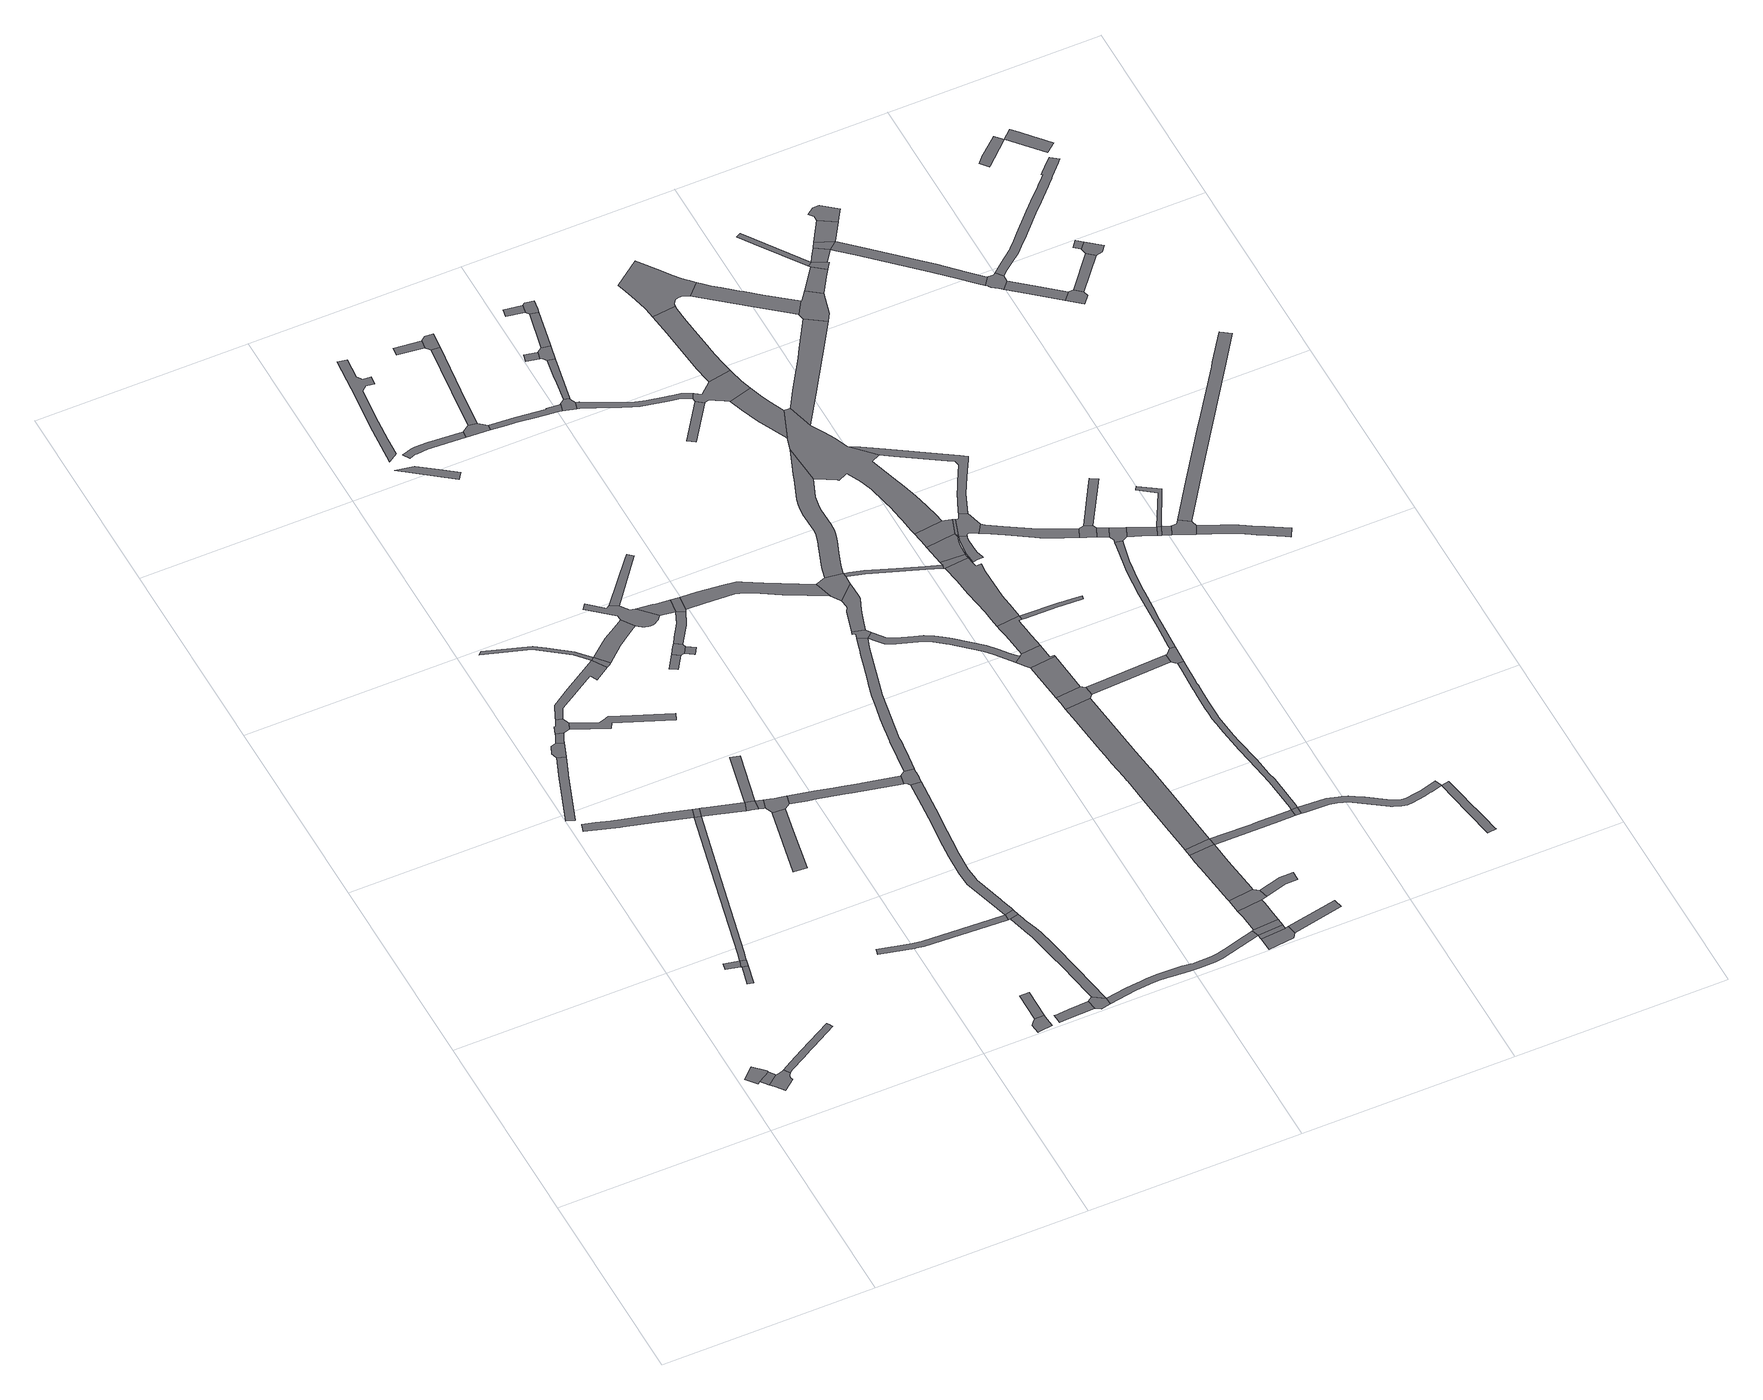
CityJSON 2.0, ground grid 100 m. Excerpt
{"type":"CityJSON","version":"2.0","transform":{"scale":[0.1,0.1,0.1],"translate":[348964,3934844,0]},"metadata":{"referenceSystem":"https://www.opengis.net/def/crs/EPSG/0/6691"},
"CityObjects":{
"road1":{"type":"Road","geometry":[{"type":"MultiSurface","lod":"1","boundaries":[[[0,1,2,3,4,5,6,7]]]}]},
"road2":{"type":"Road","attributes":{"RoadStructureAttribute.sectionType":"1"},"geometry":[{"type":"MultiSurface","lod":"1","boundaries":[[[8,9,1,0,10]]]}]},
"road3":{"type":"Road","geometry":[{"type":"MultiSurface","lod":"1","boundaries":[[[11,12,13,14,15,16,17,18,19,8,10]]]}]},
"road4":{"type":"Road","attributes":{"RoadStructureAttribute.sectionType":"1"},"geometry":[{"type":"MultiSurface","lod":"1","boundaries":[[[20,21,22,23,24,25,26,27,28,29,17,16]]]}]},
"road5":{"type":"Road","attributes":{"RoadStructureAttribute.sectionType":"1"},"geometry":[{"type":"MultiSurface","lod":"1","boundaries":[[[30,31,32,33]]]}]},
"road6":{"type":"Road","attributes":{"RoadStructureAttribute.sectionType":"1"},"geometry":[{"type":"MultiSurface","lod":"1","boundaries":[[[34,35,36,37]]]}]},
"road7":{"type":"Road","geometry":[{"type":"MultiSurface","lod":"1","boundaries":[[[38,33,32,34,37]]]}]},
"road8":{"type":"Road","attributes":{"RoadStructureAttribute.sectionType":"1"},"geometry":[{"type":"MultiSurface","lod":"1","boundaries":[[[39,40,41,42,43,44,45,46,47]]]}]},
"road9":{"type":"Road","attributes":{"RoadStructureAttribute.sectionType":"1"},"geometry":[{"type":"MultiSurface","lod":"1","boundaries":[[[48,49,33,38,50,51,52,53,54,55,56]]]}]},
"road10":{"type":"Road","attributes":{"RoadStructureAttribute.sectionType":"1"},"geometry":[{"type":"MultiSurface","lod":"1","boundaries":[[[57,58,59,60,61,62,63,64,65,66,67,68,69,70,71,72,73,74,56]]]}]},
"road11":{"type":"Road","geometry":[{"type":"MultiSurface","lod":"1","boundaries":[[[46,75,76,77,78,79,47]]]}]},
"road12":{"type":"Road","attributes":{"RoadStructureAttribute.sectionType":"1"},"geometry":[{"type":"MultiSurface","lod":"1","boundaries":[[[80,81,82,83,76,75]]]}]},
"road13":{"type":"Road","geometry":[{"type":"MultiSurface","lod":"1","boundaries":[[[84,85,86,87,82,81,88,89,90]]]}]},
"road14":{"type":"Road","geometry":[{"type":"MultiSurface","lod":"1","boundaries":[[[55,91,57,56]]]}]},
"road15":{"type":"Road","attributes":{"RoadStructureAttribute.sectionType":"1"},"geometry":[{"type":"MultiSurface","lod":"1","boundaries":[[[92,93,94,91,55,95,96,97,98]]]}]},
"road16":{"type":"Road","attributes":{"RoadStructureAttribute.sectionType":"1"},"geometry":[{"type":"MultiSurface","lod":"1","boundaries":[[[99,100,101,102,103,104,105,106,107,108,109]]]}]},
"road17":{"type":"Road","attributes":{"RoadStructureAttribute.sectionType":"1"},"geometry":[{"type":"MultiSurface","lod":"1","boundaries":[[[110,111,112,113,114,115,116,108,117,118,119,120,84,90]]]}]},
"road18":{"type":"Road","attributes":{"RoadStructureAttribute.sectionType":"1"},"geometry":[{"type":"MultiSurface","lod":"1","boundaries":[[[121,122,123,124,125,126,127,128,89,88]]]}]},
"road19":{"type":"Road","attributes":{"RoadStructureAttribute.sectionType":"1"},"geometry":[{"type":"MultiSurface","lod":"1","boundaries":[[[129,130,131,132,133]]]}]},
"road20":{"type":"Road","geometry":[{"type":"MultiSurface","lod":"1","boundaries":[[[97,134,135,136,137,98]]]}]},
"road21":{"type":"Road","geometry":[{"type":"MultiSurface","lod":"1","boundaries":[[[136,138,139,140,137]]]}]},
"road22":{"type":"Road","geometry":[{"type":"MultiSurface","lod":"1","boundaries":[[[141,142,143,144,145,146,147,148]]]}]},
"road23":{"type":"Road","attributes":{"RoadStructureAttribute.sectionType":"1"},"geometry":[{"type":"MultiSurface","lod":"1","boundaries":[[[149,150,98,137]]]}]},
"road24":{"type":"Road","attributes":{"RoadStructureAttribute.sectionType":"1"},"geometry":[{"type":"MultiSurface","lod":"1","boundaries":[[[151,152,153,154,155,156,157,158,159,160,161,162]]]}]},
"road25":{"type":"Road","attributes":{"RoadStructureAttribute.sectionType":"1"},"geometry":[{"type":"MultiSurface","lod":"1","boundaries":[[[132,163,164,165,166,167,168,169,140,139,170,133]]]}]},
"road26":{"type":"Road","attributes":{"RoadStructureAttribute.sectionType":"1"},"geometry":[{"type":"MultiSurface","lod":"1","boundaries":[[[171,172,145,144]]]}]},
"road27":{"type":"Road","geometry":[{"type":"MultiSurface","lod":"1","boundaries":[[[108,116,173,174,175,109]]]}]},
"road28":{"type":"Road","attributes":{"RoadStructureAttribute.sectionType":"1"},"geometry":[{"type":"MultiSurface","lod":"1","boundaries":[[[176,177,178,179,180,181,182,183]]]}]},
"road29":{"type":"Road","attributes":{"RoadStructureAttribute.sectionType":"1"},"geometry":[{"type":"MultiSurface","lod":"1","boundaries":[[[174,184,185,186,187,188,189,190,191,175]]]}]},
"road30":{"type":"Road","attributes":{"RoadStructureAttribute.sectionType":"1"},"geometry":[{"type":"MultiSurface","lod":"1","boundaries":[[[192,193,194,195,196]]]}]},
"road31":{"type":"Road","geometry":[{"type":"MultiSurface","lod":"1","boundaries":[[[197,198,199,176,183,200]]]}]},
"road32":{"type":"Road","attributes":{"RoadStructureAttribute.sectionType":"1"},"geometry":[{"type":"MultiSurface","lod":"1","boundaries":[[[201,202,203,204]]]}]},
"road33":{"type":"Road","geometry":[{"type":"MultiSurface","lod":"1","boundaries":[[[186,205,206,207,208,209,210,211,212,213,214,215,216,217,218,219,220,221,222,187]]]}]},
"road34":{"type":"Road","attributes":{"RoadStructureAttribute.sectionType":"1"},"geometry":[{"type":"MultiSurface","lod":"1","boundaries":[[[223,224,225,226,227,228,164,163,229,230,231,232,233,234,235]]]}]},
"road35":{"type":"Road","attributes":{"RoadStructureAttribute.sectionType":"1"},"geometry":[{"type":"MultiSurface","lod":"1","boundaries":[[[198,236,237,238,239,240,241,242,243,244,245,246,247,248,249,250,251,252,253,254,255,199]]]}]},
"road36":{"type":"Road","geometry":[{"type":"MultiSurface","lod":"1","boundaries":[[[256,257,258,259,260,261,262,263,264,265,266,267,268,269,270,271]]]}]},
"road37":{"type":"Road","geometry":[{"type":"MultiSurface","lod":"1","boundaries":[[[203,272,273,274,275,276,204]]]}]},
"road38":{"type":"Road","geometry":[{"type":"MultiSurface","lod":"1","boundaries":[[[161,248,247,277,162]]]}]},
"road39":{"type":"Road","attributes":{"RoadStructureAttribute.sectionType":"1"},"geometry":[{"type":"MultiSurface","lod":"1","boundaries":[[[278,279,280,273,272]]]}]},
"road40":{"type":"Road","attributes":{"RoadStructureAttribute.sectionType":"1"},"geometry":[{"type":"MultiSurface","lod":"1","boundaries":[[[281,282,283,284,285,286,287,288,289,290,291,292,293,294,295]]]}]},
"road41":{"type":"Road","attributes":{"RoadStructureAttribute.sectionType":"1"},"geometry":[{"type":"MultiSurface","lod":"1","boundaries":[[[296,297,298,215,214,299]]]}]},
"road42":{"type":"Road","attributes":{"RoadStructureAttribute.sectionType":"1"},"geometry":[{"type":"MultiSurface","lod":"1","boundaries":[[[300,301,275,274,302,303,304,305,299]]]}]},
"road43":{"type":"Road","attributes":{"RoadStructureAttribute.sectionType":"1"},"geometry":[{"type":"MultiSurface","lod":"1","boundaries":[[[306,307,308,309,310,311,312,313,314,315,162,277,316,317,318,319,320,321,322,323,324,325,326,327,328,329]]]}]},
"road44":{"type":"Road","attributes":{"RoadStructureAttribute.sectionType":"1"},"geometry":[{"type":"MultiSurface","lod":"1","boundaries":[[[217,330,331,332,333,218]]]}]},
"road45":{"type":"Road","geometry":[{"type":"MultiSurface","lod":"1","boundaries":[[[296,299,305,334,335]]]}]},
"road46":{"type":"Road","geometry":[{"type":"MultiSurface","lod":"1","boundaries":[[[234,336,306,329,337,338,339,340,341,342,343,235]]]}]},
"road47":{"type":"Road","geometry":[{"type":"MultiSurface","lod":"1","boundaries":[[[344,345,346,347,281,295]]]}]},
"road48":{"type":"Road","attributes":{"RoadStructureAttribute.sectionType":"1"},"geometry":[{"type":"MultiSurface","lod":"1","boundaries":[[[348,349,350,351,347,346,352,353]]]}]},
"road49":{"type":"Road","attributes":{"RoadStructureAttribute.sectionType":"1"},"geometry":[{"type":"MultiSurface","lod":"1","boundaries":[[[354,355,356,357]]]}]},
"road50":{"type":"Road","attributes":{"RoadStructureAttribute.sectionType":"1"},"geometry":[{"type":"MultiSurface","lod":"1","boundaries":[[[358,359,360,361,362,363,364,365,366,367,368,369,370,371,372,373,374,375,376,377,198,197,378,379,380,381,382,383,384,385,386,387,388,359,389,390]]]}]},
"road51":{"type":"Road","geometry":[{"type":"MultiSurface","lod":"1","boundaries":[[[348,353,391,392,354,357]]]}]},
"road52":{"type":"Road","attributes":{"RoadStructureAttribute.sectionType":"1"},"geometry":[{"type":"MultiSurface","lod":"1","boundaries":[[[344,393,394,395,396,397,398,399,400,401,402,403,404,405,406,407,345]]]}]},
"road53":{"type":"Road","attributes":{"RoadStructureAttribute.sectionType":"1"},"geometry":[{"type":"MultiSurface","lod":"1","boundaries":[[[408,409,410,411,412,413,335,334,414,415,416,417,418,419,420,421,422]]]}]},
"road54":{"type":"Road","geometry":[{"type":"MultiSurface","lod":"1","boundaries":[[[423,424,401,400,425,426,427,428]]]}]},
"road55":{"type":"Road","geometry":[{"type":"MultiSurface","lod":"1","boundaries":[[[429,430,431,432,433,434,435]]]}]},
"road56":{"type":"Road","attributes":{"RoadStructureAttribute.sectionType":"1"},"geometry":[{"type":"MultiSurface","lod":"1","boundaries":[[[436,437,438,439,440,441,423,428]]]}]},
"road57":{"type":"Road","attributes":{"RoadStructureAttribute.sectionType":"1"},"geometry":[{"type":"MultiSurface","lod":"1","boundaries":[[[442,443,444,445]]]}]},
"road58":{"type":"Road","attributes":{"RoadStructureAttribute.sectionType":"1"},"geometry":[{"type":"MultiSurface","lod":"1","boundaries":[[[432,446,447,448,449,450,451,452,453,454,455,456,457,458,459,460,461,343,342,462,463,464,465,466,467,468,469,433,470,471,472,473,474,475,476,477,478,479,480,481,482,483,484,485,486,487,488,489,490,491,492,493,434,433]]]}]},
"road59":{"type":"Road","attributes":{"RoadStructureAttribute.sectionType":"1"},"geometry":[{"type":"MultiSurface","lod":"1","boundaries":[[[494,495,496,497,498,499,500,501,502,503,429,435]]]}]},
"road60":{"type":"Road","geometry":[{"type":"MultiSurface","lod":"1","boundaries":[[[504,505,422,421,506,507,500,499,508,509,510]]]}]},
"road61":{"type":"Road","geometry":[{"type":"MultiSurface","lod":"1","boundaries":[[[511,390,389,512,513,514,515]]]}]},
"road62":{"type":"Road","geometry":[{"type":"MultiSurface","lod":"1","boundaries":[[[516,445,444,517,439,438,518]]]}]},
"road63":{"type":"Road","geometry":[{"type":"MultiSurface","lod":"1","boundaries":[[[360,359,358,519,520]]]}]},
"road64":{"type":"Road","attributes":{"function":"3","RoadStructureAttribute.sectionType":"1"},"geometry":[{"type":"MultiSurface","lod":"1","boundaries":[[[519,521,522,523,524,525,526,520]]]}]},
"road65":{"type":"Road","geometry":[{"type":"MultiSurface","lod":"1","boundaries":[[[525,524,527,528,529,530]]]}]},
"road66":{"type":"Road","attributes":{"RoadStructureAttribute.sectionType":"1"},"geometry":[{"type":"MultiSurface","lod":"1","boundaries":[[[531,532,533,534]]]}]},
"road67":{"type":"Road","attributes":{"RoadStructureAttribute.sectionType":"1"},"geometry":[{"type":"MultiSurface","lod":"1","boundaries":[[[535,536,537,516,518]]]}]},
"road68":{"type":"Road","attributes":{"function":"3","RoadStructureAttribute.sectionType":"1"},"geometry":[{"type":"MultiSurface","lod":"1","boundaries":[[[529,538,539,540,541,542,543,544,530]]]}]},
"road69":{"type":"Road","attributes":{"RoadStructureAttribute.sectionType":"1"},"geometry":[{"type":"MultiSurface","lod":"1","boundaries":[[[545,546,547,548,549,550,551,552,553,554,555,556,557,558,559,560,426,425,561,562,563,564,565,566,567,568,569,570,571,572,573,574]]]}]},
"road70":{"type":"Road","geometry":[{"type":"MultiSurface","lod":"1","boundaries":[[[540,575,576,541]]]}]},
"road71":{"type":"Road","geometry":[{"type":"MultiSurface","lod":"1","boundaries":[[[536,577,578,579,531,534,537]]]}]},
"road72":{"type":"Road","attributes":{"RoadStructureAttribute.sectionType":"1"},"geometry":[{"type":"MultiSurface","lod":"1","boundaries":[[[580,581,582,583,584,585,586,587,588,589,590,591,592,593,594,595,596,597,505,504,598,599,600,601,602,603,604,605,606,607,608,609,610,611]]]}]},
"road73":{"type":"Road","attributes":{"RoadStructureAttribute.sectionType":"1"},"geometry":[{"type":"MultiSurface","lod":"1","boundaries":[[[612,613,511,515]]]}]},
"road74":{"type":"Road","attributes":{"function":"3","RoadStructureAttribute.sectionType":"1"},"geometry":[{"type":"MultiSurface","lod":"1","boundaries":[[[614,615,616,617,618,619,620,621,622,623,624,625,626,627,628,629,630,631,632,633,634,576,575]]]}]},
"road75":{"type":"Road","attributes":{"RoadStructureAttribute.sectionType":"1"},"geometry":[{"type":"MultiSurface","lod":"1","boundaries":[[[635,636,637,638]]]}]},
"road76":{"type":"Road","attributes":{"RoadStructureAttribute.sectionType":"1"},"geometry":[{"type":"MultiSurface","lod":"1","boundaries":[[[527,639,640,641,642,528]]]}]},
"road77":{"type":"Road","attributes":{"RoadStructureAttribute.sectionType":"1"},"geometry":[{"type":"MultiSurface","lod":"1","boundaries":[[[643,644,645,646,647,648,649,650,651,652,653,504,510]]]}]},
"road78":{"type":"Road","geometry":[{"type":"MultiSurface","lod":"1","boundaries":[[[654,622,621,655,656,657,658,659,660,661]]]}]},
"road79":{"type":"Road","attributes":{"function":"3","RoadStructureAttribute.sectionType":"1"},"geometry":[{"type":"MultiSurface","lod":"1","boundaries":[[[662,661,660,663]]]}]},
"road80":{"type":"Road","geometry":[{"type":"MultiSurface","lod":"1","boundaries":[[[664,665,666,667,480,479,668,669,662,663]]]}]},
"road81":{"type":"Road","attributes":{"RoadStructureAttribute.sectionType":"1"},"geometry":[{"type":"MultiSurface","lod":"1","boundaries":[[[670,671,672,673,674,675,575,540,676,677,678,679,680,681]]]}]},
"road82":{"type":"Road","geometry":[{"type":"MultiSurface","lod":"1","boundaries":[[[682,683,684,667,666,685,686,687,688,689,690]]]}]},
"road83":{"type":"Road","geometry":[{"type":"MultiSurface","lod":"1","boundaries":[[[637,691,692,693,694,695,696,697,698,699,700,701,702,545,574,638]]]}]},
"road84":{"type":"Road","attributes":{"function":"3","RoadStructureAttribute.sectionType":"1"},"geometry":[{"type":"MultiSurface","lod":"1","boundaries":[[[703,704,705,706,707,682,690,708,709,710,711,712,713,714,715]]]}]},
"road85":{"type":"Road","geometry":[{"type":"MultiSurface","lod":"1","boundaries":[[[716,717,718,696,695,719,720,721]]]}]},
"road86":{"type":"Road","geometry":[{"type":"MultiSurface","lod":"1","boundaries":[[[722,723,724,648,647,703,715]]]}]},
"road87":{"type":"Road","attributes":{"function":"3","RoadStructureAttribute.sectionType":"1"},"geometry":[{"type":"MultiSurface","lod":"1","boundaries":[[[723,725,726,727,728,729,724]]]}]},
"road88":{"type":"Road","attributes":{"function":"3","RoadStructureAttribute.sectionType":"1"},"geometry":[{"type":"MultiSurface","lod":"1","boundaries":[[[730,731,732,733,700,699,734,735,736,737,738,739,740,741,742]]]}]},
"road89":{"type":"Road","geometry":[{"type":"MultiSurface","lod":"1","boundaries":[[[610,743,744,745,746,747,748,749,750,751,752,753,754,755,756,757,758,759,760,761,762,763,764,765,766,767,768,769,770,771,716,721,611]]]}]},
"road90":{"type":"Road","geometry":[{"type":"MultiSurface","lod":"1","boundaries":[[[728,772,757,756,773,774,729]]]}]},
"road91":{"type":"Road","geometry":[{"type":"MultiSurface","lod":"1","boundaries":[[[775,776,681,680]]]}]},
"road92":{"type":"Road","attributes":{"RoadStructureAttribute.sectionType":"1"},"geometry":[{"type":"MultiSurface","lod":"1","boundaries":[[[777,657,656,778,779,780]]]}]},
"road93":{"type":"Road","geometry":[{"type":"MultiSurface","lod":"1","boundaries":[[[781,782,783,784,785,786,787,788,789,790,791,792,793]]]}]},
"road94":{"type":"Road","attributes":{"RoadStructureAttribute.sectionType":"1"},"geometry":[{"type":"MultiSurface","lod":"1","boundaries":[[[794,795,796,797,798,799,800,801,802,690,689]]]}]},
"road95":{"type":"Road","geometry":[{"type":"MultiSurface","lod":"1","boundaries":[[[803,804,772,728,805]]]}]},
"road96":{"type":"Road","geometry":[{"type":"MultiSurface","lod":"1","boundaries":[[[741,806,807,808,809,810,811,812,813,814,815,816,817,818,819,820,821,822,823,824,825,826,827,742]]]}]},
"road97":{"type":"Road","geometry":[{"type":"MultiSurface","lod":"1","boundaries":[[[781,793,828,829,830,831,832,833,834,835,836,837,838,803,805]]]}]},
"road98":{"type":"Road","attributes":{"RoadStructureAttribute.sectionType":"1"},"geometry":[{"type":"MultiSurface","lod":"1","boundaries":[[[839,840,841,842,843,844,845,846,847,848,849,850,851,852,681,776,853,854,855,856,857,858,859,860,861,862,863,864,865,866,867,868,869,870,871]]]}]},
"road99":{"type":"Road","attributes":{"RoadStructureAttribute.sectionType":"1"},"geometry":[{"type":"MultiSurface","lod":"1","boundaries":[[[835,872,873,874,875,876,877,878,879,767,766,880,881,882,883,884,885,886,887,888,836]]]}]},
"road100":{"type":"Road","attributes":{"RoadStructureAttribute.sectionType":"1"},"geometry":[{"type":"MultiSurface","lod":"1","boundaries":[[[889,890,891,892,893,894,771,770,895,896,897]]]}]},
"road101":{"type":"Road","geometry":[{"type":"MultiSurface","lod":"1","boundaries":[[[779,871,870,898,899,900,780]]]}]},
"road102":{"type":"Road","attributes":{"RoadStructureAttribute.sectionType":"1"},"geometry":[{"type":"MultiSurface","lod":"1","boundaries":[[[901,902,903,904,905,906,834,833,907,908,909,910,911,912,913,914,915]]]}]},
"road103":{"type":"Road","attributes":{"RoadStructureAttribute.sectionType":"1"},"geometry":[{"type":"MultiSurface","lod":"1","boundaries":[[[916,917,918,919,920,921,922,923,924,925,926,927,928,776,775,929,930,931,932,933,934,935,936,937,938,939,940,941,942,943,944,945,946,947,948,949,950,951,952,953,954,942,955]]]}]},
"road104":{"type":"Road","attributes":{"RoadStructureAttribute.sectionType":"1"},"geometry":[{"type":"MultiSurface","lod":"1","boundaries":[[[812,956,957,958,959,960,961,962,963,964,965,966,967,968,813]]]}]},
"road105":{"type":"Road","attributes":{"RoadStructureAttribute.sectionType":"1"},"geometry":[{"type":"MultiSurface","lod":"1","boundaries":[[[969,970,971,972,973,974,975,976,977,978,899,898,979,980,981,982,983,984,985,986,987,988,989,990,991]]]}]},
"road106":{"type":"Road","geometry":[{"type":"MultiSurface","lod":"1","boundaries":[[[992,993,915,914,994,995,996]]]}]},
"road107":{"type":"Road","geometry":[{"type":"MultiSurface","lod":"1","boundaries":[[[997,998,999,1000,1001,961,960,889,897]]]}]},
"road108":{"type":"Road","attributes":{"RoadStructureAttribute.sectionType":"1"},"geometry":[{"type":"MultiSurface","lod":"1","boundaries":[[[995,1002,1003,996]]]}]},
"road109":{"type":"Road","geometry":[{"type":"MultiSurface","lod":"1","boundaries":[[[990,1004,1005,1003,1002,1006,991]]]}]},
"road110":{"type":"Road","attributes":{"RoadStructureAttribute.sectionType":"1"},"geometry":[{"type":"MultiSurface","lod":"1","boundaries":[[[1007,1008,1009,1010,1011,1012]]]}]},
"road111":{"type":"Road","attributes":{"RoadStructureAttribute.sectionType":"1"},"geometry":[{"type":"MultiSurface","lod":"1","boundaries":[[[1013,1014,1015,993,992]]]}]},
"road112":{"type":"Road","attributes":{"RoadStructureAttribute.sectionType":"1"},"geometry":[{"type":"MultiSurface","lod":"1","boundaries":[[[1016,1017,1018,999,998,1019,1020,1021]]]}]},
"road113":{"type":"Road","attributes":{"RoadStructureAttribute.sectionType":"1"},"geometry":[{"type":"MultiSurface","lod":"1","boundaries":[[[1022,1005,1004,1023,1024]]]}]},
"road114":{"type":"Road","geometry":[{"type":"MultiSurface","lod":"1","boundaries":[[[1011,1016,1021,1025,1026,1012]]]}]},
"road115":{"type":"Road","geometry":[{"type":"MultiSurface","lod":"1","boundaries":[[[1027,1028,1022,1024]]]}]},
"road116":{"type":"Road","attributes":{"RoadStructureAttribute.sectionType":"1"},"geometry":[{"type":"MultiSurface","lod":"1","boundaries":[[[1027,1029,1030,1031,1028]]]}]},
"road117":{"type":"Road","geometry":[{"type":"MultiSurface","lod":"1","boundaries":[[[1032,1033,1034,1035]]]}]},
"road118":{"type":"Road","geometry":[{"type":"MultiSurface","lod":"1","boundaries":[[[1036,1037,1031,1030,1038,1039,1040]]]}]},
"road119":{"type":"Road","attributes":{"RoadStructureAttribute.sectionType":"1"},"geometry":[{"type":"MultiSurface","lod":"1","boundaries":[[[1041,1042,1043,1044,1022,1028]]]}]},
"road120":{"type":"Road","attributes":{"RoadStructureAttribute.sectionType":"1"},"geometry":[{"type":"MultiSurface","lod":"1","boundaries":[[[1045,1046,1032,1035]]]}]},
"road121":{"type":"Road","geometry":[{"type":"MultiSurface","lod":"1","boundaries":[[[1047,1048,1049,1050,1046,1045,1051,1052]]]}]},
"road122":{"type":"Road","attributes":{"RoadStructureAttribute.sectionType":"1"},"geometry":[{"type":"MultiSurface","lod":"1","boundaries":[[[1026,1034,1053,1054,1055,1056,1057,1058,1059,1060,1061,1062,1063,1064,1065,1066,1035,1034,1033,1067,1012]]]}]},
"road123":{"type":"Road","attributes":{"RoadStructureAttribute.sectionType":"1"},"geometry":[{"type":"MultiSurface","lod":"1","boundaries":[[[1068,1069,1070,1071,1072,1073,1074,1075,1039,1038,1076,1077,1078,1079,1080,1081,1082,1083,1084,1085,1086,1087]]]}]},
"road124":{"type":"Road","geometry":[{"type":"MultiSurface","lod":"1","boundaries":[[[1088,1089,1090,1091,1060,1059,1092,1093,1094,1095,1096]]]}]},
"road125":{"type":"Road","attributes":{"RoadStructureAttribute.sectionType":"1"},"geometry":[{"type":"MultiSurface","lod":"1","boundaries":[[[1040,1097,1098,1099,1100,1101,1102,1103,1104,1105,1106,1107,1108,1109,1036]]]}]},
"road126":{"type":"Road","attributes":{"RoadStructureAttribute.sectionType":"1"},"geometry":[{"type":"MultiSurface","lod":"1","boundaries":[[[1110,1111,1112,1113,1114,1115,1088,1096]]]}]},
"road127":{"type":"Road","geometry":[{"type":"MultiSurface","lod":"1","boundaries":[[[1112,1116,1117,1118,1119,1113]]]}]},
"road128":{"type":"Road","attributes":{"RoadStructureAttribute.sectionType":"1"},"geometry":[{"type":"MultiSurface","lod":"1","boundaries":[[[1119,1118,1120,1121]]]}]},
"road129":{"type":"Road","attributes":{"RoadStructureAttribute.sectionType":"1"},"geometry":[{"type":"MultiSurface","lod":"1","boundaries":[[[1122,1123,1124,1125,1126,1127,1128,1129,1130,1131,1132,1133,1134,1135,1136,1137,1138,1139,1090,1089,1140,1141,1142,1143,1144,1145,1146,1147,1148,1149,1150,1151,1152,1153,1154,1155]]]}]},
"road130":{"type":"Road","geometry":[{"type":"MultiSurface","lod":"1","boundaries":[[[1156,1157,1158,1159]]]}]},
"road131":{"type":"Road","geometry":[{"type":"MultiSurface","lod":"1","boundaries":[[[1120,1160,1161,1159,1158,1121]]]}]},
"road132":{"type":"Road","attributes":{"RoadStructureAttribute.sectionType":"1"},"geometry":[{"type":"MultiSurface","lod":"1","boundaries":[[[1162,1163,1164,1165,1166,1167,1168,1169,1170,1171,1172,1173,1174,1175,1176,1177,1178,1179,1180,1181,1182,1173]]]}]}
},
"vertices":[
[83,272,0],[139,305,0],[136,311,0],[132,316,0],[87,362,0],[31,310,0],[70,263,0],[82,272,0],
[159,277,0],[153,284,0],[109,238,0],
[130,212,0],[158,177,0],[212,220,0],[208,231,0],[210,245,0],[218,259,0],[202,287,0],[191,281,0],[170,276,0],
[235,271,0],[307,312,0],[355,340,0],[372,349,0],[496,420,0],[487,435,0],[481,446,0],[316,353,0],[244,312,0],[221,298,0],
[239,943,0],[232,910,0],[297,894,0],[308,926,0],
[303,892,0],[280,796,0],[306,787,0],[329,886,0],
[337,919,0],
[119,2286,0],[92,2216,0],[86,2197,0],[3,1966,0],[40,1953,0],[128,2198,0],[130,2203,0],[165,2293,0],[127,2307,0],
[428,1441,0],[319,968,0],[338,926,0],[347,967,0],[375,1085,0],[417,1266,0],[477,1528,0],[526,1739,0],[499,1747,0],
[511,1791,0],[397,1823,0],[394,1824,0],[384,1827,0],[334,1840,0],[313,1845,0],[204,1874,0],[193,1877,0],[187,1879,0],[176,1883,0],[113,1902,0],[54,1920,0],[42,1881,0],[194,1833,0],[204,1830,0],[338,1792,0],[372,1783,0],[403,1774,0],
[194,2370,0],[161,2383,0],[158,2381,0],[135,2375,0],[117,2335,0],
[199,2384,0],[216,2420,0],[182,2433,0],[178,2420,0],
[218,2503,0],[207,2477,0],[203,2468,0],[196,2470,0],[245,2429,0],[260,2462,0],[249,2495,0],
[538,1783,0],
[569,1774,0],[550,1780,0],[546,1781,0],[541,1734,0],[674,1695,0],[711,1683,0],[725,1729,0],
[482,2794,0],[462,2815,0],[364,2889,0],[316,2923,0],[108,2991,0],[93,2977,0],[308,2907,0],[450,2801,0],[465,2786,0],[504,2740,0],[518,2752,0],
[275,2548,0],[369,2607,0],[403,2628,0],[459,2663,0],[476,2633,0],[477,2631,0],[546,2676,0],[380,2663,0],[341,2639,0],[250,2578,0],[223,2517,0],
[407,2356,0],[423,2384,0],[675,2279,0],[689,2313,0],[521,2383,0],[425,2423,0],[400,2415,0],[379,2408,0],
[736,1284,0],[798,1279,0],[839,1494,0],[863,1620,0],[803,1625,0],
[722,1680,0],[732,1678,0],[763,1669,0],[768,1717,0],
[784,1664,0],[790,1662,0],[803,1707,0],
[1265,9,0],[1329,18,0],[1324,61,0],[1324,84,0],[1279,84,0],[1270,75,0],[1252,54,0],[1258,8,0],
[827,1977,0],[783,1987,0],
[1365,673,0],[1045,689,0],[1015,694,0],[1008,696,0],[854,732,0],[847,703,0],[1004,666,0],[1009,665,0],[1042,659,0],[1333,645,0],[1428,640,0],[1429,670,0],
[892,1640,0],[901,1684,0],[870,1691,0],[851,1695,0],[836,1698,0],[831,1700,0],[817,1703,0],[804,1631,0],
[1324,228,0],[1279,228,0],
[558,2684,0],[569,2693,0],[519,2751,0],
[1525,73,0],[1431,67,0],[1365,64,0],[1361,64,0],[1364,18,0],[1377,19,0],[1387,20,0],[1533,26,0],
[648,2761,0],[718,2811,0],[755,2837,0],[715,2895,0],[671,2867,0],[611,2829,0],[591,2814,0],[567,2794,0],
[458,3915,0],[482,3947,0],[419,3992,0],[322,4063,0],[237,4078,0],
[1603,20,0],[1601,56,0],[1549,89,0],[1558,9,0],
[776,2555,0],[809,2533,0],[854,2601,0],[821,2623,0],
[779,2819,0],[791,2812,0],[804,2809,0],[813,2808,0],[827,2809,0],[836,2812,0],[847,2819,0],[857,2826,0],[865,2835,0],[874,2846,0],[801,2923,0],[775,2929,0],[745,2970,0],[709,2990,0],[691,2980,0],[619,3042,0],[600,3019,0],[714,2921,0],
[1219,1612,0],[1211,1614,0],[1133,1632,0],[1099,1640,0],[1084,1643,0],[1018,1658,0],[968,1622,0],[987,1618,0],[994,1616,0],[1127,1587,0],[1156,1580,0],[1373,1530,0],[1383,1575,0],
[1566,263,0],[1538,426,0],[1537,433,0],[1534,447,0],[1533,453,0],[1523,501,0],[1520,514,0],[1512,547,0],[1491,609,0],[1487,619,0],[1486,622,0],[1479,650,0],[1438,639,0],[1440,634,0],[1440,633,0],[1468,534,0],[1475,503,0],[1494,403,0],[1519,272,0],[1524,239,0],
[284,4161,0],[289,4252,0],[296,4359,0],[307,4461,0],[315,4546,0],[340,4566,0],[379,4561,0],[382,4601,0],[344,4605,0],[325,4630,0],[336,4734,0],[292,4741,0],[277,4580,0],[266,4471,0],[253,4322,0],[239,4131,0],
[871,2604,0],[893,2638,0],[889,2654,0],[856,2676,0],[844,2659,0],
[1471,681,0],
[908,2581,0],[910,2580,0],[932,2614,0],
[592,4149,0],[431,4162,0],[374,4161,0],[353,4160,0],[307,4145,0],[326,4113,0],[355,4123,0],[363,4123,0],[418,4127,0],[427,4127,0],[441,4127,0],[456,4126,0],[507,4123,0],[529,4122,0],[589,4118,0],
[952,2905,0],[890,2912,0],[877,2915,0],[944,2832,0],
[919,2774,0],[875,2706,0],[908,2684,0],[949,2746,0],[955,2755,0],[981,2816,0],
[1399,1512,0],[1389,1389,0],[1382,1309,0],[1368,1143,0],[1362,1075,0],[1361,1042,0],[1358,987,0],[1357,974,0],[1362,898,0],[1415,717,0],[1467,698,0],[1464,706,0],[1452,749,0],[1450,757,0],[1408,903,0],[1408,908,0],[1403,973,0],[1407,1071,0],[1410,1096,0],[1419,1207,0],[1420,1222,0],[1427,1296,0],[1442,1474,0],[1445,1508,0],
[923,3192,0],[928,3198,0],[902,3218,0],[888,3202,0],
[987,2828,0],[995,2901,0],
[1387,1527,0],[1446,1518,0],[1449,1546,0],[1449,1550,0],[1450,1561,0],[1450,1570,0],[1452,1587,0],[1407,1592,0],
[699,4109,0],[702,4136,0],[666,4168,0],[627,4173,0],
[677,4630,0],[664,4512,0],[649,4377,0],[643,4319,0],[688,4368,0],[717,4626,0],
[663,4693,0],[538,4707,0],[534,4668,0],[658,4653,0],
[2452,105,0],[2333,95,0],[2323,130,0],[2281,119,0],[2267,115,0],[2176,89,0],[2170,88,0],[2156,85,0],[2136,80,0],[2104,75,0],[2024,73,0],[2019,73,0],[2006,75,0],[1981,79,0],[1970,80,0],[1853,85,0],[1805,83,0],[1780,80,0],[1729,75,0],[1702,71,0],[1732,41,0],[1804,48,0],[1851,49,0],[1903,46,0],[1906,45,0],[1990,40,0],[2017,39,0],[2025,39,0],[2030,39,0],[2106,38,0],[2143,45,0],[2335,72,0],[2454,82,0],
[726,4707,0],[686,4711,0],
[773,4103,0],[833,4098,0],[834,4098,0],[890,4091,0],[959,4082,0],[973,4080,0],[1007,4077,0],[1019,4073,0],[1029,4109,0],[1015,4111,0],[966,4116,0],[965,4111,0],[961,4112,0],[835,4126,0],[825,4127,0],
[1348,2821,0],[1268,2866,0],[1248,2875,0],[1193,2883,0],[1075,2897,0],[1003,2900,0],[1074,2825,0],[1211,2816,0],[1233,2810,0],[1256,2801,0],[1312,2770,0],[1392,2722,0],[1484,2675,0],[1567,2629,0],[1545,2714,0],
[1054,4130,0],[1029,4110,0],[1079,4056,0],[1090,4094,0],[1079,4118,0],[1080,4125,0],
[1559,2405,0],[1555,2392,0],[1569,2387,0],[1563,2364,0],[1604,2346,0],[1632,2367,0],[1615,2389,0],
[1107,4266,0],[1113,4297,0],[1124,4354,0],[1089,4361,0],[1076,4273,0],[1069,4226,0],
[1014,4432,0],[1006,4394,0],[1066,4382,0],[1075,4420,0],
[1546,2305,0],[1544,2300,0],[1536,2271,0],[1520,2212,0],[1494,2115,0],[1492,2109,0],[1474,2039,0],[1465,1995,0],[1451,1923,0],[1448,1905,0],[1437,1836,0],[1436,1824,0],[1435,1818,0],[1429,1783,0],[1429,1777,0],[1428,1772,0],[1464,1692,0],[1464,1696,0],[1471,1754,0],[1472,1772,0],[1516,2025,0],[1587,2293,0],[1594,2313,0],[1598,2329,0],[1623,2321,0],[1653,2282,0],[1696,2260,0],[1808,2222,0],[1841,2202,0],[1887,2169,0],[1891,2166,0],[2009,2061,0],[2040,2027,0],[2102,1945,0],[2136,1971,0],[2124,1979,0],[2103,2002,0],[2067,2049,0],[2034,2086,0],[1922,2185,0],[1912,2194,0],[1889,2211,0],[1860,2231,0],[1823,2254,0],[1785,2267,0],[1710,2293,0],[1676,2310,0],[1660,2330,0],
[1636,2457,0],[1649,2499,0],[1673,2558,0],[1677,2567,0],[1674,2627,0],[1673,2653,0],[1600,2582,0],[1603,2547,0],[1604,2538,0],[1592,2518,0],
[1673,2720,0],[1592,2731,0],[1587,2600,0],[1599,2583,0],[1675,2689,0],[1676,2691,0],[1676,2699,0],
[2469,86,0],[2338,34,0],[2341,4,0],[2461,17,0],[2478,41,0],
[1099,4435,0],[1074,4380,0],[1139,4427,0],
[2449,142,0],[2329,132,0],
[2445,185,0],[2441,231,0],[2439,253,0],[2436,272,0],[2317,258,0],[2322,218,0],
[2465,281,0],[2453,324,0],[2428,341,0],[2309,326,0],
[1134,4687,0],[1050,4702,0],[1043,4662,0],[1127,4646,0],
[1157,4517,0],[1178,4622,0],[1140,4630,0],
[2427,354,0],[2406,531,0],[2396,643,0],[2276,632,0],[2280,588,0],[2287,520,0],[2307,340,0],
[1557,3922,0],[1551,3925,0],[1544,3929,0],[1540,3931,0],[1530,3936,0],[1513,3943,0],[1486,3948,0],[1462,3951,0],[1441,3955,0],[1366,3971,0],[1334,3979,0],[1303,3990,0],[1265,4006,0],[1208,4035,0],[1148,4066,0],[1105,4088,0],[1092,4053,0],[1222,3998,0],[1253,3982,0],[1294,3965,0],[1326,3953,0],[1360,3945,0],[1441,3927,0],[1451,3925,0],[1462,3924,0],[1490,3920,0],[1506,3915,0],[1507,3914,0],[1539,3898,0],[1544,3895,0],
[2392,682,0],[2273,670,0],
[1183,4642,0],[1191,4690,0],[1150,4697,0],
[1742,3344,0],[1733,3319,0],[1724,3293,0],[1684,3186,0],[1678,3158,0],[1673,3134,0],[1670,3112,0],[1669,3099,0],[1671,2999,0],[1669,2970,0],[1668,2968,0],[1665,2955,0],[1663,2945,0],[1654,2917,0],[1652,2913,0],[1633,2861,0],[1608,2790,0],[1595,2743,0],[1674,2728,0],[1684,2766,0],[1708,2834,0],[1731,2895,0],[1736,2909,0],[1741,2924,0],[1745,2944,0],[1748,2959,0],[1751,2998,0],[1749,3095,0],[1752,3121,0],[1761,3164,0],[1797,3260,0],[1784,3450,0],
[2720,90,0],[2711,134,0],
[2363,974,0],[2358,1017,0],[2346,1142,0],[2346,1147,0],[2345,1151,0],[2332,1264,0],[2308,1485,0],[2294,1623,0],[2174,1611,0],[2182,1534,0],[2186,1494,0],[2203,1335,0],[2209,1282,0],[2213,1250,0],[2224,1159,0],[2226,1134,0],[2227,1129,0],[2239,1005,0],[2260,798,0],[2264,753,0],[2269,707,0],
[1415,3690,0],[1448,3667,0],[1579,3852,0],[1546,3875,0],
[2566,309,0],[2624,309,0],[2624,354,0],[2560,354,0],
[1682,2697,0],[1755,2678,0],[1890,2627,0],[1995,2587,0],[2063,2560,0],[2070,2579,0],[2003,2604,0],[1889,2648,0],[1760,2697,0],[1698,2714,0],[1679,2719,0],
[2170,1654,0],[2298,1628,0],[2309,1641,0],[2304,1686,0],[2300,1689,0],[2292,1695,0],[2286,1700,0],[2166,1688,0],
[2146,1889,0],[2266,1901,0],
[2265,1910,0],[2245,1910,0],[2237,1986,0],[2146,1976,0],[2103,1944,0],[2132,1906,0],
[2729,679,0],[2622,678,0],[2594,678,0],[2589,678,0],[2568,678,0],[2465,679,0],[2401,643,0],[2707,642,0],[2718,642,0],[2744,641,0],[2775,641,0],[2775,679,0],
[2124,2164,0],[2126,2144,0],[2131,2101,0],[2227,2082,0],[2226,2089,0],[2221,2127,0],[2218,2154,0],[2232,2154,0],[2232,2176,0],
[1580,3854,0],[1603,3859,0],[1627,3844,0],[1639,3837,0],[1678,3810,0],[1788,3842,0],[1772,3897,0],[1757,3966,0],[1756,3969,0],[1649,3950,0],[1591,3900,0],[1560,3920,0],
[2073,2557,0],[2085,2475,0],[2096,2384,0],[2113,2259,0],[2118,2210,0],[2228,2234,0],[2218,2311,0],[2216,2467,0],[2219,2512,0],[2195,2513,0],[2193,2513,0],[2188,2537,0],[2185,2569,0],
[1858,3666,0],[1828,3730,0],[1807,3786,0],[1700,3746,0],[1734,3660,0],[1802,3518,0],
[2183,2580,0],[2184,2592,0],[2068,2597,0],
[2186,2644,0],[2190,2674,0],[2198,2695,0],[2195,2716,0],[2054,2698,0],
[1610,4276,0],[1623,4139,0],[1634,4035,0],[1645,3970,0],[1749,4012,0],[1745,4032,0],[1735,4112,0],[1734,4121,0],[1724,4215,0],[1715,4305,0],[1709,4384,0],[1709,4401,0],[1597,4388,0],
[1805,3256,0],[1848,3232,0],[1887,3209,0],[1892,3206,0],[1936,3225,0],[1939,3226,0],[1972,3160,0],[1992,3098,0],[2010,3012,0],[2021,2957,0],[2021,2955,0],[2032,2886,0],[2040,2815,0],[2043,2792,0],[2178,2808,0],[2178,2810,0],[2172,2844,0],[2158,2911,0],[2142,2985,0],[2137,3002,0],[2123,3052,0],[2104,3118,0],[2065,3241,0],[2107,3260,0],[2008,3364,0],[1979,3431,0],[1957,3478,0],[1921,3541,0],[1889,3665,0],
[2222,2794,0],[2053,2711,0],[2054,2704,0],
[2802,641,0],[2802,679,0],
[2494,1695,0],[2498,1650,0],[2689,1659,0],[2688,1704,0],
[2205,2694,0],[2199,2676,0],[2194,2638,0],[2190,2592,0],[2194,2540,0],[2218,2542,0],[2244,2543,0],[2241,2555,0],[2233,2584,0],[2230,2618,0],[2231,2661,0],[2234,2676,0],[2236,2682,0],
[2249,2153,0],[2400,2151,0],[2423,2150,0],[2517,2146,0],[2521,2163,0],[2480,2166,0],[2422,2169,0],[2419,2170,0],[2247,2175,0],
[2233,2790,0],[2225,2793,0],[2204,2703,0],
[1711,4415,0],[1719,4426,0],[1729,4434,0],[1741,4439,0],[1757,4439,0],[1773,4434,0],[1791,4425,0],[1850,4484,0],[1827,4507,0],[1819,4515,0],[1803,4532,0],[1774,4568,0],[1750,4601,0],[1731,4628,0],[1703,4668,0],[1680,4697,0],[1672,4708,0],[1547,4614,0],[1555,4586,0],[1569,4532,0],[1589,4448,0],[1590,4441,0],
[2238,2689,0],[2243,2693,0],[2250,2694,0],[2266,2688,0],[2281,2679,0],[2287,2674,0],[2316,2721,0],[2295,2796,0],[2259,2811,0],[2249,2787,0],[2245,2786,0],
[2711,1604,0],[2706,1477,0],[2706,1475,0],[2705,1437,0],[2704,1362,0],[2704,1327,0],[2704,1291,0],[2709,1237,0],[2710,1228,0],[2717,1170,0],[2728,1082,0],[2739,1012,0],[2762,863,0],[2776,696,0],[2803,697,0],[2788,867,0],[2781,908,0],[2769,1000,0],[2750,1126,0],[2744,1166,0],[2743,1169,0],[2736,1247,0],[2732,1288,0],[2732,1292,0],[2732,1361,0],[2732,1378,0],[2734,1455,0],[2735,1491,0],[2735,1502,0],[2736,1530,0],[2738,1602,0],[2740,1638,0],[2713,1640,0],
[2337,2902,0],[2384,2986,0],[2432,3071,0],[2440,3088,0],[2410,3108,0],[2388,3122,0],[2144,3280,0],[2056,3337,0],[2161,3225,0],[2351,3103,0],[2378,3086,0],[2384,3063,0],[2336,2976,0],[2319,2943,0],[2307,2921,0],[2267,2830,0],[2265,2825,0],
[2162,4097,0],[2061,3935,0],[2043,3906,0],[1980,3809,0],[1943,3753,0],[1893,3671,0],[2018,3687,0],[2138,3870,0],[2249,4039,0],
[2745,1729,0],[2719,1730,0],[2695,1705,0],
[2615,2541,0],[2610,2544,0],[2558,2569,0],[2498,2603,0],[2396,2666,0],[2330,2707,0],[2305,2664,0],[2385,2615,0],[2490,2548,0],[2508,2538,0],[2545,2518,0],[2594,2495,0],[2599,2493,0],[2657,2467,0],[2677,2513,0],
[3309,537,0],[3278,532,0],[3241,526,0],[3212,528,0],[3195,534,0],[3176,544,0],[3083,608,0],[3048,630,0],[3041,634,0],[3024,645,0],[2998,654,0],[2987,657,0],[2935,671,0],[2820,641,0],[2930,635,0],[2977,625,0],[2990,620,0],[3009,613,0],[3158,512,0],[3169,507,0],[3202,493,0],[3227,489,0],[3249,491,0],[3315,502,0],[3343,509,0],[3350,511,0],[3404,525,0],[3418,443,0],[3436,336,0],[3460,197,0],[3500,200,0],[3498,212,0],[3497,215,0],[3487,273,0],[3475,343,0],[3472,356,0],[3469,373,0],[3457,442,0],[3441,531,0],[3392,560,0],
[1802,4417,0],[1820,4402,0],[1997,4259,0],[2118,4162,0],[2156,4131,0],[2197,4195,0],[2067,4298,0],[2032,4326,0],[2005,4349,0],[1999,4354,0],[1928,4412,0],[1894,4439,0],[1869,4465,0],
[2774,2350,0],[2758,2248,0],[2751,2205,0],[2744,2134,0],[2738,2065,0],[2738,2064,0],[2730,1901,0],[2728,1864,0],[2720,1746,0],[2720,1736,0],[2752,1867,0],[2754,1899,0],[2760,1976,0],[2766,2063,0],[2767,2081,0],[2777,2183,0],[2779,2203,0],[2780,2210,0],[2785,2243,0],[2787,2254,0],[2808,2349,0],[2813,2370,0],[2779,2376,0],
[2737,2503,0],[2703,2519,0],[2686,2454,0],[2723,2437,0],[2744,2484,0],
[2275,4079,0],[2303,4191,0],[2238,4240,0],[2206,4199,0],[2201,4192,0],
[2771,2416,0],[2792,2462,0],
[2838,2383,0],[2859,2432,0],[2782,2390,0],
[2176,4600,0],[2138,4655,0],[2117,4642,0],[2163,4576,0],[2314,4360,0],[2334,4373,0],
[2877,2732,0],[2842,2750,0],[2819,2711,0],
[2321,4350,0],[2280,4296,0],[2243,4247,0],[2344,4255,0],[2362,4284,0],[2379,4307,0],
[2975,2378,0],[2925,2348,0],[2956,2334,0],
[2403,4340,0],[2395,4346,0],
[2974,2326,0],[2994,2371,0],
[2986,2321,0],[3012,2309,0],[3033,2356,0],
[2394,4471,0],[2377,4443,0],[2439,4404,0],[2478,4436,0],
[3073,2375,0],[3060,2357,0],[3106,2267,0],[3128,2312,0],[3121,2341,0],
[3090,2562,0],[3000,2624,0],[2989,2606,0],[3067,2549,0],
[2537,4530,0],[2461,4578,0],
[2506,4650,0],[2476,4651,0],[2443,4625,0],[2460,4603,0],[2551,4552,0],[2577,4594,0],
[2458,4386,0],[2521,4328,0],[2767,4099,0],[2851,4014,0],[2887,3978,0],[2920,3946,0],[2934,3932,0],[2964,3973,0],[2954,3981,0],[2897,4038,0],[2802,4135,0],[2715,4216,0],[2594,4328,0],[2572,4349,0],[2348,4397,0],
[3385,2179,0],[3359,2194,0],[3316,2220,0],[3290,2236,0],[3248,2258,0],[3243,2260,0],[3223,2270,0],[3161,2297,0],[3164,2241,0],[3166,2240,0],[3211,2220,0],[3241,2207,0],[3292,2177,0],[3296,2175,0],[3334,2152,0],[3377,2127,0],[3440,2089,0],[3443,2087,0],[3459,2078,0],[3484,2121,0],
[3026,3917,0],[3027,3947,0],[3002,3978,0],[2993,3971,0],[2943,3924,0],[2945,3921,0],[2952,3913,0],[2979,3891,0],[2994,3878,0],
[3124,2346,0],[3297,2593,0],[3434,2787,0],[3448,2807,0],[3631,3063,0],[3647,3086,0],[3748,3230,0],[3703,3262,0],[3600,3118,0],[3585,3096,0],[3401,2840,0],[3390,2824,0],[3207,2565,0],
[3081,3806,0],[3108,3784,0],[3199,3707,0],[3231,3746,0],[3213,3761,0],[3140,3822,0],
[3264,3653,0],[3296,3691,0],[3291,3717,0],[3257,3747,0],
[3429,3880,0],[3395,3910,0],
[3481,4454,0],[3434,4406,0],[3425,4398,0],[3430,4392,0],[3419,4381,0],[3416,4378,0],[3392,4354,0],[3391,4353,0],[3379,4340,0],[3328,4290,0],[3317,4278,0],[3299,4260,0],[3275,4236,0],[3184,4141,0],[3154,4108,0],[3121,4076,0],[3112,4068,0],[3051,4018,0],[3053,3969,0],[3083,3992,0],[3140,4037,0],[3183,4080,0],[3198,4096,0],[3306,4208,0],[3332,4234,0],[3420,4324,0],[3421,4325,0],[3442,4346,0],[3448,4352,0],[3454,4358,0],[3462,4368,0],[3518,4426,0],[3534,4442,0],[3497,4470,0],
[3388,3998,0],[3363,3965,0],[3390,3943,0],[3416,3974,0],
[3459,3887,0],[3484,3917,0],
[3341,4681,0],[3256,4609,0],[3252,4606,0],[3242,4595,0],[3222,4575,0],[3217,4570,0],[3248,4531,0],[3253,4536,0],[3278,4559,0],[3283,4564,0],[3287,4567,0],[3373,4646,0],[3376,4643,0],[3435,4576,0],[3449,4560,0],[3505,4499,0],[3551,4536,0],[3498,4596,0],[3487,4609,0],[3445,4657,0],[3418,4687,0]
]}
